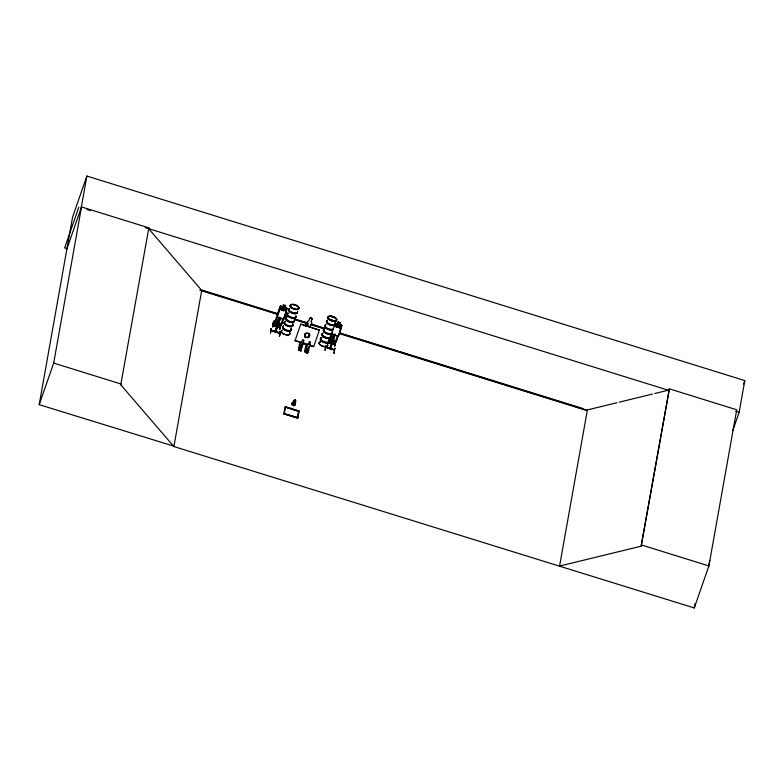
<?xml version="1.0" encoding="UTF-8"?>
<svg xmlns="http://www.w3.org/2000/svg" width="784" height="784" viewBox="0 0 784 784"><rect width="100%" height="100%" fill="white"/><g stroke="black" fill="none" stroke-linecap="round" stroke-linejoin="round"><path stroke-width="1.18" d="M300.203 349.39L300.174 348.704L300.331 349.321M306.838 350.899L306.828 351.212M300.311 349.037L300.282 348.89M294.774 404.564C299.086 394.029 288.198 405.289 294.451 404.76C295.656 400.399 295.392 397.596 292.354 403.593M294.451 404.76L295.058 400.291M295.058 400.144L294.774 404.24M174.048 446.214L39.2 404.671L72.549 217.217L86.877 176.047L744.8 380.603L739.155 412.257L732.785 430.553M81.242 207.711L86.877 176.047M39.2 404.671L53.684 363.08L81.507 206.937L148.852 227.87L120.765 384.787L173.891 446.547L694.261 607.953L708.893 565.93L736.725 409.787L669.379 388.844L641.136 546.193L559.57 566.077M173.891 446.547L201.782 290.041L277.732 313.659M270.5 333.484L271.029 328.545M273.4 322.234L272.95 326.85L274.106 321.342L273.361 322.253L274.106 321.342M272.94 325.732L273.714 321.224M273.734 322.342L272.597 326.712L272.999 325.438L280.398 327.732L279.947 328.996L280.407 324.419L281.123 323.527L280.28 328.016L272.93 325.664L280.378 327.83L279.614 328.888M275.037 321.126L275.811 321.371L275.037 321.126L274.527 322.685L281.534 324.87L287.277 308.19L284.886 307.593L285.69 305.525L283.387 304.809L282.73 306.956L281.348 307.279L280.682 309.17M280.907 324.096L275.302 322.694M276.703 317.079L279.574 308.778L286.581 311.032L283.71 319.264L276.703 317.079L283.72 319.196L286.581 311.032M279.976 317.412L275.027 331.789L280.045 317.657M275.076 331.779L275.831 331.309L275.713 332.004L280.447 318.245M275.39 330.76L275.507 330.064L276.066 330.975L275.556 330.103M275.664 331.965L280.554 317.589M276.027 330.936L276.135 330.28M280.417 306.034L281.074 306.387L280.417 306.034L274.596 322.616M278.604 319.225L278.055 324.135L278.839 322.106L278.251 321.93M278.879 317.295L276.095 325.37L279.261 317.412M279.006 318.206L278.134 323.861M278.055 324.135L279.241 317.324M278.8 320.47L278.173 324.194L277.595 324.017M279.359 318.441L278.046 323.018M279.623 317.451L278.624 322.508M282.671 306.867L281.113 306.348L280.123 306.877L278.232 312.306L278.242 314.541M279.966 329.025L280.829 324.439M271.166 330.123L279.731 332.788L279.467 336.267L280.378 331.456L279.467 336.267M279.908 331.661L279.614 333.131L271.019 330.456M281.231 323.253L282.015 323.312M284.974 307.583L285.788 308.661L285.131 310.552M286.944 309.014L286.474 308.014L287.032 308.974M286.572 308.122L285.454 311.277M307.867 344.774L295.039 340.589L300.889 342.412M283.828 413.815L285.141 406.759L299.165 411.12L297.851 418.176L283.828 413.815L297.851 418.176M284.249 413.756L285.494 407.072L298.743 411.188L297.616 417.529L284.249 413.756L297.616 417.529M300.772 324.125L319.441 330.123L300.772 324.125L295.009 340.775M298.606 350.046L299.449 344.009L302.026 344.627M298.724 350.183L300.145 344.039L299.184 350.33L298.606 349.958L299.155 348.684L298.724 349.341M299.155 350.33L300.145 344.039M299.478 350.017L299.9 348.811L300.615 349.037L300.194 350.232M300.85 348.517L300.605 350.762L300.978 348.743M298.861 349.243L298.841 349.87L300.821 350.487L301.311 349.35L300.733 350.82L301.066 348.772M301.977 345.852L301.036 350.909L301.85 345.626M305.26 326.291L305.74 323.812L308.083 324.537M291.805 404.348C292.256 400.075 291.609 407.621 294.902 405.367M303.575 343.196L304.662 343.451M305.486 333.876L305.495 333.808A2.45 2.176 10.1 0 1 305.27 333.259A2.45 2.176 10.1 0 0 305.486 333.876L304.515 337.267M309.641 318.637L309.651 318.569A1.225 1.088 10.1 0 1 311.179 317.902A1.225 1.088 10.1 0 1 311.983 319.294L311.973 319.362A1.225 1.088 10.1 0 0 311.16 317.971A1.225 1.088 10.1 0 0 309.641 318.637L308.867 320.862A2.45 2.176 10.1 0 0 307.25 323.949L306.603 326.252M305.201 352.202L306.26 345.783L305.358 352.251M306.162 345.999C301.909 353.339 309.925 356.73 308.68 346.871M307.318 349.644C305.515 357.063 308.808 349.125 307.338 352.516L305.368 351.898L305.495 350.654L305.133 351.987L305.701 352.359L306.662 346.156L306.005 346.067M309.317 334.523A2.45 2.176 10.1 0 1 308.798 334.827L308.788 334.905A2.45 2.176 10.1 0 0 309.709 334.17M309.631 327.202L310.552 324.978A2.45 2.176 10.1 0 0 311.199 321.587L311.209 321.518M306.426 350.84C305.799 353.858 305.848 349.929 307.132 351.114L306.72 352.261M305.75 351.271L307.279 345.832A1.637 1.45 10.1 0 1 308.347 343.813L308.357 343.774M306.828 352.702L307.504 349.615M307.563 352.937L307.847 348.753L307.289 352.849M307.416 352.79L308.19 348.674M307.308 351.751L309.484 346.518A1.637 1.45 10.1 0 0 309.905 344.303L309.915 344.254M297.489 417.872L298.743 411.188M310.199 345.499L313.708 346.597L310.229 345.313M324.841 350.379L325.781 345.597M326.017 345.999L325.321 350.174M330.485 338.551C329.074 338.178 330.358 339.139 330.897 335.111M337.414 323.851L338.12 321.822L340.413 322.577L339.609 324.645L342.01 325.213L336.267 341.883L330.035 339.942L330.182 339.413L335.64 341.109M331.426 334.102L334.307 325.791L341.305 328.045L338.443 336.277L331.426 334.102L338.453 336.209M334.984 333.935L329.809 348.802L329.878 348.106L330.564 348.321L330.436 349.017L330.799 347.988L330.24 347.077L330.799 347.988M331.25 342.314L333.631 334.327L332.906 341.216L332.318 341.03M331.995 342.569L334.347 334.739M332.984 338.943L333.572 339.129L332.808 341.187L333.259 336.581M332.455 341.05L333.612 335.376M333.964 334.347L333.171 340.158L333.563 337.786M335.15 323.047L335.807 323.4L335.121 323.194M333.367 339.521L334.356 334.464M335.013 345.029L335.846 340.54L335.101 341.452L334.69 346.048L335.131 344.754L327.732 342.451M334.68 344.931L335.464 340.423M335.523 341.452L334.69 346.048L334.66 344.891M335.131 344.754L327.663 342.618L335.052 345.019M335.964 340.266L336.718 340.491M334.19 353.29L334.719 348.351L334.19 353.29L333.945 352.849M336.267 341.883L329.29 339.521M339.864 331.475L341.677 325.997M341.305 325.135L340.158 328.427M341.755 326.026L341.197 325.027L335.846 323.478M559.511 566.44L587.392 409.934L616.949 402.731M641.136 546.193L669.379 388.844M694.693 605.552L694.261 607.953L695.134 603.445M310.248 342.059L309.905 344.303M708.481 567.126L709.785 560.364M293.892 404.769L294.97 400.291M307.681 351.898L305.388 351.271M294.245 402.398L294.97 400.095M78.851 207.103L64.631 247.92L67.003 248.655M66.905 248.871L81.507 206.937M148.852 227.87L148.588 228.644L201.713 290.403L277.663 314.021M120.765 384.787L121.03 384.013L53.684 363.08M271.421 328.672L270.911 328.888M271.137 330.113L270.98 330.642L279.574 333.318M273.273 325.84L272.93 326.81L273.743 321.264M275.302 322.93L275.811 321.371M281.505 310.474L282.495 307.632L285.503 308.514L283.24 310.386M279.653 317.53L277.301 325.546M283.651 311.14L284.641 308.298L282.906 309.758C282.877 306.397 280.398 306.877 282.289 310.082M280.76 324.625L281.27 323.067M280.839 324.586L282.779 318.961M279.574 328.908L281.084 323.547M280.378 331.456L279.868 331.681M311.199 321.587L311.983 319.294M285.141 406.759L299.165 411.12M285.494 407.072L298.626 411.531M308.347 343.813L309.464 341.814M313.708 346.597L319.47 329.937M291.932 404.387L294.921 405.308L295.303 403.858L292.187 402.898M330.035 339.942L330.544 338.384M335.415 326.183L336.071 324.292L337.463 323.978L338.169 321.91M331.25 341.069L333.964 334.611M336.238 327.487L337.228 324.654L339.374 325.321L338.708 327.212M331.211 342.5L333.994 334.425M332.024 341.314L334.386 334.552M329.76 348.811L334.709 334.425M332.788 341.148L333.474 339.1M330.397 348.978L335.287 334.611M339.531 328.516L340.521 325.674L339.609 324.645M335.14 341.432L335.807 340.56M335.483 341.648L337.502 335.973M334.719 348.351L335.111 348.468M743.604 384.033L744.8 380.603M281.093 306.25L275.272 322.832L274.527 322.685L275.037 321.313L275.782 321.558M329.711 338.541L331.642 333.053M332.347 333.131L330.005 339.854L329.349 339.492M334.641 326.693L335.826 323.263M293.245 404.593L294.872 400.261M307.857 337.13L308.798 334.827M293.236 403.378L294.872 400.065M294.461 305.192L294.764 305.437M295.058 305.241L294.382 305.339L294.931 305.535M293.559 308.69L294.784 308.739L293.784 308.886M293.941 308.974L294.813 309.004L294.225 308.386M300.635 346.42L299.949 346.518L300.723 346.793M332.249 317.197L332.798 317.363M331.279 320.254L331.514 320.088M331.505 320.244L332.455 320.538L331.338 320.44M332.504 320.715L332.406 320.274M332.592 320.754L332.347 320.205M292.677 404.279L294.784 400.212L292.354 403.917M302.742 339.844L301.82 341.785A1.637 1.45 10.1 0 0 300.742 343.853L299.223 349.243L300.782 349.723L302.947 344.539A1.637 1.45 10.1 0 0 303.379 342.275L303.918 340.374L302.732 339.893M337.963 327.408C341.706 325.997 339.639 323.968 337.63 326.781C337.688 323.4 335.082 323.9 337.022 327.095M294.314 308.739L293.892 308.298L294.029 308.886M332.612 317.363L332.279 316.903L332.671 317.255M306.809 348.841L306.603 348.263M280.192 306.926L281.123 306.426M334.856 323.89L335.846 323.361L337.463 323.939M334.925 323.939L335.856 323.439M304.829 344.107L305.917 344.46M298.371 350.066L301.076 350.899M309.259 341.922L310.072 341.981M619.311 402.153L652.406 394.078M654.767 393.509L668.958 390.05M332.063 320.058L331.289 320.342M87.044 209.514L90.532 210.592M145.099 227.566L668.889 390.412M735.706 411.188L739.155 412.257M281.123 306.456L286.405 308.102M284.749 315.834L287.081 316.56M294.088 318.745L308.112 323.106M311.62 324.194L323.302 327.82M339.668 332.906L398.096 351.075M400.428 351.8L582.718 408.484M284.68 316.207L287.013 316.932M294.029 319.108L308.053 323.469M310.386 324.194L324.409 328.555M339.599 333.278L587.334 410.297M199.734 290.178L276.919 314.168M295.637 319.99L306.162 323.263M310.836 324.713L323.704 328.712M340.07 333.808L586.824 410.522M307.916 325.458L305.505 324.948L307.838 325.674M275.419 322.587L280.878 324.282M330.152 339.599L335.601 341.295M274.557 322.498L281.574 324.684M328.457 340.511L335.082 342.569L334.719 343.598L329.006 341.814M280.319 325.732L273.694 323.674L273.332 324.703L279.957 326.761L280.349 325.546L273.724 323.488L273.371 324.517L279.986 326.575M328.418 340.697L335.042 342.755L334.69 343.784L329.172 342.069M275.194 331.132L275.782 331.309M329.927 348.145L330.515 348.331M271.127 330.309L279.702 332.975M302.624 342.902L307.896 344.588M305.241 351.369L307.583 352.094M641.547 544.988L708.893 565.93M300.674 346.303L299.988 346.597M278.32 312.287L278.32 314.492M332.798 329.848A4.586 2.107 19.2 0 1 326.683 328.751A4.586 2.107 19.2 0 1 325.595 325.399M332.935 329.613A4.655 2.136 19.2 0 1 326.742 328.506A4.655 2.136 19.2 0 1 325.634 325.105M331.456 333.7A4.586 2.107 19.2 0 1 325.34 332.602A4.586 2.107 19.2 0 1 324.253 329.251M332.083 333.024A4.577 2.097 19.2 0 1 325.948 332.583A4.577 2.097 19.2 0 1 324.37 328.947M335.307 324.194A4.655 2.136 19.2 0 1 329.358 324.507A4.655 2.136 19.2 0 1 327.222 320.558M333.063 329.084A4.586 2.107 19.2 0 1 326.948 327.996A4.586 2.107 19.2 0 1 325.86 324.635M335.15 324.439A4.586 2.107 19.2 0 1 329.29 324.752A4.586 2.107 19.2 0 1 327.173 320.852M333.024 329.378A4.655 2.136 19.2 0 1 326.82 328.271A4.655 2.136 19.2 0 1 325.723 324.87M335.385 323.959A4.655 2.136 19.2 0 1 329.437 324.272A4.655 2.136 19.2 0 1 327.3 320.323M335.023 322.449A4.586 2.107 19.2 0 1 330.672 324.409A4.586 2.107 19.2 0 1 327.447 320.088M329.006 341.344A4.586 2.107 19.2 0 1 323.743 342.471A4.586 2.107 19.2 0 1 321.087 338.345M328.81 340.442A4.655 2.136 19.2 0 1 324.4 342.432A4.655 2.136 19.2 0 1 321.126 338.051M327.33 344.519A4.586 2.107 19.2 0 1 323.557 346.636A4.586 2.107 19.2 0 1 319.225 342.53M319.754 342.167A4.586 2.107 19.2 0 1 320.529 341.942M327.418 344.254A4.577 2.097 19.2 0 1 325.654 346.606A4.577 2.097 19.2 0 1 319.872 344.421A4.577 2.097 19.2 0 1 320.627 341.687M331.848 333.7A4.577 2.097 19.2 0 1 325.713 333.259A4.577 2.097 19.2 0 1 324.135 329.623M330.387 335.895A4.655 2.136 19.2 0 1 325.987 337.884A4.655 2.136 19.2 0 1 322.714 333.514M328.927 339.942A4.586 2.107 19.2 0 1 325.154 342.059A4.586 2.107 19.2 0 1 320.823 337.953M321.352 337.581A4.586 2.107 19.2 0 1 322.126 337.365M330.593 336.797A4.586 2.107 19.2 0 1 325.331 337.924A4.586 2.107 19.2 0 1 322.665 333.808M328.888 340.207A4.655 2.136 19.2 0 1 324.478 342.196A4.655 2.136 19.2 0 1 321.205 337.816M330.476 335.66A4.655 2.136 19.2 0 1 326.066 337.649A4.655 2.136 19.2 0 1 322.792 333.278M330.858 336.042A4.586 2.107 19.2 0 1 326.164 337.355A4.586 2.107 19.2 0 1 322.41 333.416M295.735 316.648A4.586 2.107 19.2 0 1 290.472 317.775A4.586 2.107 19.2 0 1 287.806 313.649M295.882 316.393A4.655 2.136 19.2 0 1 290.55 317.53A4.655 2.136 19.2 0 1 287.855 313.355M294.402 320.48A4.586 2.107 19.2 0 1 289.139 321.597A4.586 2.107 19.2 0 1 286.474 317.481M286.581 317.206A4.577 2.097 19.2 0 0 289.237 321.313A4.577 2.097 19.2 0 0 294.49 320.195A4.567 2.097 19.2 0 1 289.237 321.303A4.567 2.097 19.2 0 1 286.591 317.197M297.518 312.444A4.655 2.136 19.2 0 1 291.57 312.757A4.655 2.136 19.2 0 1 289.433 308.808M295.999 315.883A4.586 2.107 19.2 0 1 290.737 317.01A4.586 2.107 19.2 0 1 288.071 312.885M297.371 312.689A4.586 2.107 19.2 0 1 292.05 313.228A4.586 2.107 19.2 0 1 288.865 309.474M295.97 316.158A4.655 2.136 19.2 0 1 290.629 317.304A4.655 2.136 19.2 0 1 287.934 313.12M297.548 311.611A4.655 2.136 19.2 0 1 292.216 312.757A4.655 2.136 19.2 0 1 289.512 308.573M297.577 311.336A4.586 2.107 19.2 0 1 292.314 312.463A4.586 2.107 19.2 0 1 289.659 308.347M291.227 329.594A4.586 2.107 19.2 0 1 285.964 330.721A4.586 2.107 19.2 0 1 283.298 326.595M291.374 329.339A4.655 2.136 19.2 0 1 286.042 330.485A4.655 2.136 19.2 0 1 283.338 326.301M289.551 332.769A4.586 2.107 19.2 0 1 285.2 334.729A4.586 2.107 19.2 0 1 281.975 330.417M289.629 332.504A4.577 2.097 19.2 0 1 285.298 334.464A4.577 2.097 19.2 0 1 282.073 330.152M294.255 320.862A4.577 2.097 19.2 0 1 289.002 321.989A4.577 2.097 19.2 0 1 286.346 317.873M294.402 321.215A4.596 2.107 19.2 0 1 288.532 321.528A4.596 2.107 19.2 0 1 286.415 317.628M292.961 324.801A4.655 2.136 19.2 0 1 287.62 325.938A4.655 2.136 19.2 0 1 284.925 321.763M291.138 328.192A4.586 2.107 19.2 0 1 286.797 330.152A4.586 2.107 19.2 0 1 283.563 325.84M292.804 325.056A4.586 2.107 19.2 0 1 288.688 326.536A4.586 2.107 19.2 0 1 284.112 322.92M284.357 322.43A4.586 2.107 19.2 0 1 284.886 322.057M291.109 328.457A4.655 2.136 19.2 0 1 286.699 330.446A4.655 2.136 19.2 0 1 283.426 326.075M292.687 323.919A4.655 2.136 19.2 0 1 288.277 325.909A4.655 2.136 19.2 0 1 285.004 321.528M292.726 323.645A4.586 2.107 19.2 0 1 288.375 325.615A4.586 2.107 19.2 0 1 285.151 321.293M309.366 336.454A2.45 2.176 10.1 0 1 306.603 337.345L306.025 337.1A2.45 2.176 10.1 0 1 304.898 334.601M305.113 334.268A2.45 2.176 10.1 0 1 307.877 333.376L308.465 333.621A2.45 2.176 10.1 0 1 309.582 336.12M283.7 305.388L283.465 306.064L284.847 306.495L285.082 305.819L283.7 305.388M325.87 347.136L334.464 349.801L325.889 347.136M325.86 347.322L334.425 349.987L325.86 347.322M338.433 322.41L338.198 323.086L339.58 323.508L339.815 322.832L338.433 322.41M305.152 334.082L304.868 334.788A2.45 2.176 10.1 0 0 305.985 337.287L306.573 337.532A2.45 2.176 10.1 0 0 309.337 336.64L309.611 335.934A2.45 2.176 10.1 0 0 308.494 333.435L307.906 333.19A2.45 2.176 10.1 0 0 305.152 334.082M329.006 319.039A4.586 2.107 19.2 0 0 336.493 320.382A4.586 2.107 19.2 0 0 331.593 316.148A4.586 2.107 19.2 0 0 329.006 319.039M328.888 319.411A4.577 2.097 19.2 0 0 336.356 320.744A4.577 2.097 19.2 0 0 331.465 316.52A4.577 2.097 19.2 0 0 328.888 319.411M328.957 319.186A4.596 2.107 19.2 0 0 336.454 320.529A4.596 2.107 19.2 0 0 331.544 316.295A4.596 2.107 19.2 0 0 328.957 319.186M328.957 319.176A4.596 2.107 19.2 0 0 336.454 320.509A4.596 2.107 19.2 0 0 331.544 316.275A4.596 2.107 19.2 0 0 328.957 319.176M325.781 333.033A4.596 2.107 19.2 0 0 331.936 333.474A4.596 2.107 19.2 0 1 325.791 333.014A4.596 2.107 19.2 0 1 324.194 329.388A4.596 2.107 19.2 0 0 325.791 333.014M291.227 307.269A4.586 2.107 19.2 0 0 298.714 308.612A4.586 2.107 19.2 0 0 293.814 304.378A4.586 2.107 19.2 0 0 291.227 307.269M291.099 307.661A4.577 2.097 19.2 0 0 298.567 308.994A4.577 2.097 19.2 0 0 293.677 304.78A4.577 2.097 19.2 0 0 291.099 307.661M291.168 307.426A4.596 2.107 19.2 0 0 298.675 308.759A4.596 2.107 19.2 0 0 293.765 304.525A4.596 2.107 19.2 0 0 291.168 307.426"/></g></svg>
